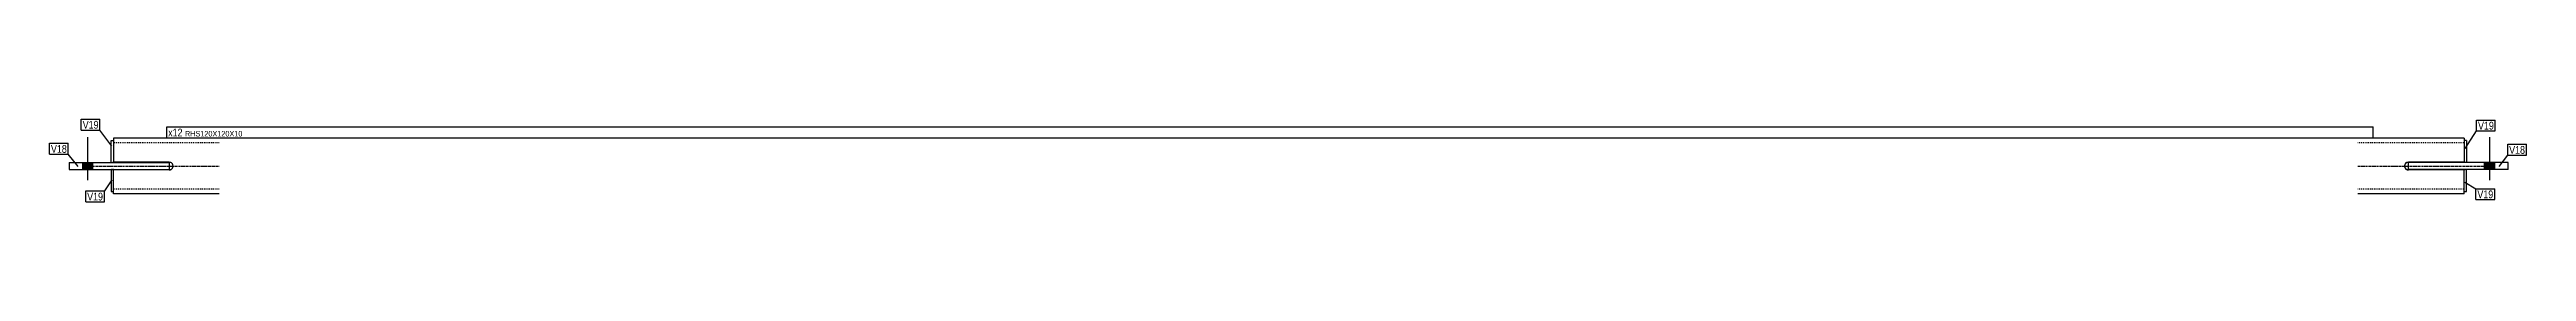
# Model space of a CAD drawing. Header units: millimetres. Extents: x 43 to 16903, y 12 to 479.
# Drawn here: x 43 to 5364, y 12 to 190 of the extents above; entities that cross this region are included whole.
import ezdxf

# ---------------------------------------------------------------- set-up
doc = ezdxf.new("R2010")
doc.units = ezdxf.units.MM
doc.linetypes.add('DXK_LINE_DOT2', pattern=[3.9198, 1.9599, -1.9599])
doc.linetypes.add('DXK_LINE_DOT3', pattern=[5.9187, 2.979, -0.9799, 0.9799, -0.9799])
doc.layers.add('STÅL', color=7, linetype='Continuous')
doc.layers.add('TEKST', color=7, linetype='Continuous')
doc.styles.add('Arial Narrow', font='ARIALN.TTF', dxfattribs={"height": 0.2})

msp = doc.modelspace()

# ---------------------------------------------------------------- hatches: boundary and pattern name
at = {"layer": 'STÅL', "linetype": 'Continuous'}
for points in [[(114.4, 81.8), (136.4, 81.8), (136.4, 96.8), (114.4, 96.8)], [(114.4, 81.8), (136.4, 81.8), (136.4, 96.8), (114.4, 96.8)], [(5296.5, 96.8), (5274.5, 96.8), (5274.5, 81.8), (5296.5, 81.8)], [(5296.5, 96.8), (5274.5, 96.8), (5274.5, 81.8), (5296.5, 81.8)]]:
    msp.add_hatch(color=96, dxfattribs=at).paths.add_polyline_path(points)

# ---------------------------------------------------------------- linework, layer by layer
at = {"layer": 'STÅL', "color": 96, "linetype": 'Continuous'}
for p, q in [((125.4, 58.8), (125.4, 151.8)), ((125.4, 58.8), (125.4, 151.8)), ((5285.5, 58.8), (5285.5, 151.8)), ((5285.5, 58.8), (5285.5, 151.8)), ((114.4, 81.8), (114.4, 96.8)), ((114.4, 81.8), (114.4, 96.8)), ((136.4, 81.8), (136.4, 96.8)), ((136.4, 81.8), (136.4, 96.8)), ((5274.5, 81.8), (5274.5, 96.8)), ((5274.5, 81.8), (5274.5, 96.8)), ((5296.5, 81.8), (5296.5, 96.8)), ((5296.5, 81.8), (5296.5, 96.8))]:
    msp.add_line(p, q, dxfattribs=at)
at = {"layer": 'STÅL', "color": 2, "linetype": 'Continuous'}
for p, q in [((175.4, 96.8), (175.4, 144.3)), ((175.4, 144.3), (180.4, 144.3)), ((180.4, 149.3), (180.4, 97.8)), ((407.8, 149.3), (180.4, 149.3)), ((5230.5, 149.3), (5002.5, 149.3)), ((5230.5, 149.3), (5230.5, 129.3)), ((5235.5, 144.3), (5230.5, 144.3)), ((5230.5, 129.3), (5230.5, 97.8)), ((5235.5, 144.3), (5235.5, 129.3)), ((5235.5, 129.3), (5235.5, 96.8)), ((85.4, 96.8), (85.4, 81.8)), ((85.4, 96.8), (300.4, 96.8)), ((85.4, 81.8), (300.4, 81.8)), ((175.4, 81.8), (175.4, 34.3)), ((180.4, 97.8), (180.4, 96.8)), ((299.9, 97.8), (180.4, 97.8)), ((180.4, 80.8), (180.4, 81.8)), ((299.9, 80.8), (180.4, 80.8)), ((180.4, 41.6), (180.4, 80.8)), ((303.2, 97.1), (299.9, 97.8)), ((299.9, 80.8), (303.2, 81.4)), ((300.4, 96.8), (300.4, 81.8)), ((5111, 97.8), (5107.7, 97.1)), ((5107.7, 81.4), (5111, 80.8)), ((5325.5, 96.8), (5110.5, 96.8)), ((5110.5, 96.8), (5110.5, 81.8)), ((5325.5, 81.8), (5110.5, 81.8)), ((5230.5, 97.8), (5111, 97.8)), ((5230.5, 80.8), (5111, 80.8)), ((5230.5, 96.8), (5230.5, 97.8)), ((5230.5, 80.8), (5230.5, 81.8)), ((5230.5, 29.3), (5230.5, 80.8)), ((5235.5, 34.3), (5235.5, 81.8)), ((5325.5, 81.8), (5325.5, 96.8)), ((175.4, 34.3), (180.4, 34.3)), ((180.4, 35.1), (180.4, 41.6)), ((180.4, 29.3), (180.4, 35.1)), ((407.8, 29.3), (180.4, 29.3)), ((5230.5, 29.3), (5002.5, 29.3)), ((5230.5, 34.3), (5235.5, 34.3))]:
    msp.add_line(p, q, dxfattribs=at)
at = {"layer": 'STÅL', "color": 7, "linetype": 'DXK_LINE_DOT2'}
for p, q in [((180.4, 144.3), (180.4, 97.8)), ((407.8, 139.3), (180.4, 139.3)), ((5230.5, 139.3), (5002.5, 139.3)), ((5230.5, 144.3), (5230.5, 135)), ((5230.5, 135), (5230.5, 97.8)), ((180.4, 96.8), (175.4, 96.8)), ((180.4, 81.8), (175.4, 81.8)), ((180.4, 34.3), (180.4, 80.8)), ((299.9, 97.8), (303.2, 97.1)), ((303.2, 81.4), (299.9, 80.8)), ((5107.7, 97.1), (5111, 97.8)), ((5111, 80.8), (5107.7, 81.4)), ((5235.5, 96.8), (5230.5, 96.8)), ((5230.5, 81.8), (5235.5, 81.8)), ((5230.5, 34.3), (5230.5, 80.8)), ((407.8, 39.3), (180.4, 39.3)), ((5230.5, 39.3), (5002.5, 39.3))]:
    msp.add_line(p, q, dxfattribs=at)
at = {"layer": 'STÅL', "color": 7, "linetype": 'DXK_LINE_DOT3'}
for p, q in [((130.4, 89.3), (407.8, 89.3)), ((5002.5, 89.3), (5280.5, 89.3))]:
    msp.add_line(p, q, dxfattribs=at)
at = {"layer": 'STÅL', "color": 2, "linetype": 'Continuous'}
for centre, start, end in [((299.9, 89.3), 292.5, 67.5), ((5111, 89.3), 112.5, 247.5)]:
    msp.add_arc(centre, 8.5, start, end, dxfattribs=at)
at = {"layer": 'STÅL', "color": 7, "linetype": 'DXK_LINE_DOT2'}
for centre, start, end in [((299.9, 89.3), 292.5, 67.5), ((5111, 89.3), 112.5, 247.5)]:
    msp.add_arc(centre, 8.5, start, end, dxfattribs=at)

# ---------------------------------------------------------------- next in the draw order: wipeouts: each hides what was drawn before it
at = {"color": 0}
for points in [[(148.4, 169.8), (148.4, 187.3), (114.3, 187.3), (114.3, 169.8)], [(328.8, 153), (328.8, 170.5), (297.9, 170.5), (297.9, 153)], [(5294.5, 167.9), (5294.5, 185.4), (5260.4, 185.4), (5260.4, 167.9)], [(80.2, 117.8), (80.2, 135.3), (46.1, 135.3), (46.1, 117.8)], [(5361.4, 115.6), (5361.4, 133.1), (5327.3, 133.1), (5327.3, 115.6)], [(158, 15), (158, 32.5), (123.9, 32.5), (123.9, 15)], [(5293.2, 19.9), (5293.2, 37.4), (5259, 37.4), (5259, 19.9)]]:
    msp.add_wipeout(points, dxfattribs=at).dxf.layer = 'TEKST'

# ---------------------------------------------------------------- next in the draw order: wipeouts: each hides what was drawn before it
for points in [[(148.4, 169.8), (148.4, 187.3), (114.3, 187.3), (114.3, 169.8)], [(328.8, 153), (328.8, 170.5), (297.9, 170.5), (297.9, 153)], [(5294.5, 167.9), (5294.5, 185.4), (5260.4, 185.4), (5260.4, 167.9)], [(80.2, 117.8), (80.2, 135.3), (46.1, 135.3), (46.1, 117.8)], [(5361.4, 115.6), (5361.4, 133.1), (5327.3, 133.1), (5327.3, 115.6)], [(158, 15), (158, 32.5), (123.9, 32.5), (123.9, 15)], [(5293.2, 19.9), (5293.2, 37.4), (5259, 37.4), (5259, 19.9)]]:
    msp.add_wipeout(points, dxfattribs=at).dxf.layer = 'TEKST'

# ---------------------------------------------------------------- next in the draw order: linework, layer by layer
at = {"layer": 'TEKST', "color": 7, "linetype": 'Continuous'}
for p, q in [((111.3, 190.3), (151.4, 190.3)), ((111.3, 166.8), (111.3, 190.3)), ((111.3, 166.8), (151.4, 166.8)), ((151.4, 166.8), (151.4, 190.3)), ((177, 131.9), (151.4, 166.8)), ((294.9, 150), (294.9, 173.5)), ((5232.5, 126.7), (5257.4, 164.9)), ((5257.4, 188.4), (5297.5, 188.4)), ((5257.4, 164.9), (5257.4, 188.4)), ((5257.4, 164.9), (5297.5, 164.9)), ((5297.5, 164.9), (5297.5, 188.4)), ((43.1, 138.3), (83.2, 138.3)), ((43.1, 114.8), (43.1, 138.3)), ((43.1, 114.8), (83.2, 114.8)), ((83.2, 114.8), (83.2, 138.3)), ((104.3, 88.4), (83.2, 114.8)), ((180.4, 149.3), (294.9, 150)), ((5306.1, 88.4), (5324.3, 112.6)), ((5324.3, 136.1), (5364.4, 136.1)), ((5324.3, 112.6), (5324.3, 136.1)), ((5324.3, 112.6), (5364.4, 112.6)), ((5364.4, 112.6), (5364.4, 136.1)), ((176.7, 59.7), (161, 35.5)), ((5232.3, 54.2), (5256, 40.4)), ((120.9, 35.5), (161, 35.5)), ((120.9, 12), (120.9, 35.5)), ((120.9, 12), (161, 12)), ((161, 12), (161, 35.5)), ((5256, 40.4), (5296.2, 40.4)), ((5256, 16.9), (5256, 40.4)), ((5256, 16.9), (5296.2, 16.9)), ((5296.2, 16.9), (5296.2, 40.4))]:
    msp.add_line(p, q, dxfattribs=at)

# ---------------------------------------------------------------- next in the draw order: texts
at = {"layer": 'TEKST', "color": 3, "style": 'Arial Narrow'}
for s, p in [('V19', (114.3, 169.8)), ('V19', (5260.4, 167.9)), ('V18', (46.1, 117.8)), ('V18', (5327.3, 115.6)), ('V19', (123.9, 15)), ('V19', (5259, 19.9))]:
    msp.add_text(s, height=16.7, dxfattribs=at).set_placement(p)

# ---------------------------------------------------------------- next in the draw order: wipeouts: each hides what was drawn before it
at = {"color": 0}
msp.add_wipeout([(5031.8, 153), (5031.8, 165.5), (334, 165.5), (334, 153)], dxfattribs=at).dxf.layer = 'TEKST'

# ---------------------------------------------------------------- next in the draw order: wipeouts: each hides what was drawn before it
msp.add_wipeout([(5031.8, 153), (5031.8, 165.5), (334, 165.5), (334, 153)], dxfattribs=at).dxf.layer = 'TEKST'

# ---------------------------------------------------------------- next in the draw order: linework, layer by layer
at = {"layer": 'TEKST', "color": 7, "linetype": 'Continuous'}
for p, q in [((294.9, 173.5), (5034.8, 173.5)), ((5034.8, 150), (5034.8, 173.5)), ((294.9, 150), (5034.8, 150))]:
    msp.add_line(p, q, dxfattribs=at)

# ---------------------------------------------------------------- next in the draw order: texts
at = {"layer": 'TEKST', "color": 3, "style": 'Arial Narrow'}
for s, height, p in [('x12', 16.7, (297.9, 153)), ('RHS120X120X10', 11.93, (334, 153))]:
    msp.add_text(s, height=height, dxfattribs=at).set_placement(p)

doc.saveas('drawing.dxf')
